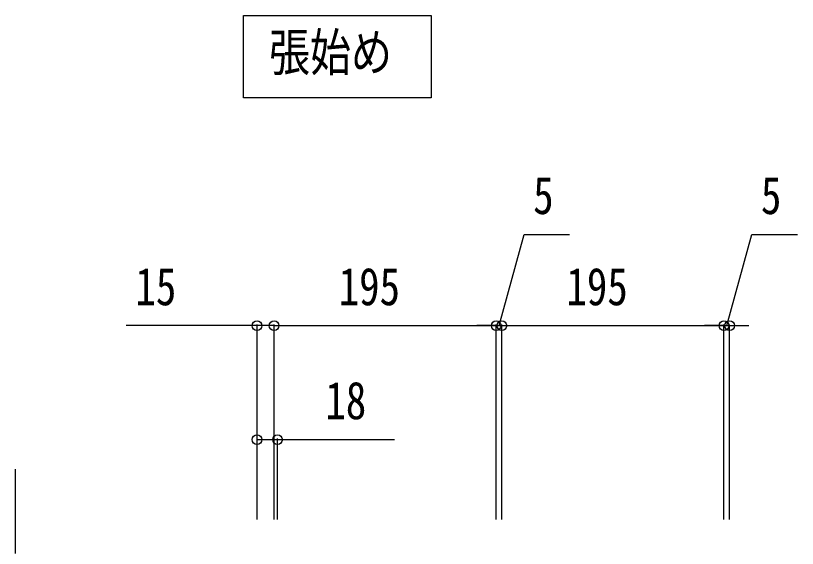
# Model space of a CAD drawing. Units: millimetres, scale not verified. Extents: x -4205 to 4205, y -2970 to 2970.
# Drawn here: x -3205 to -2518, y -527 to -60 of the extents above; entities that cross this region are included whole.
import ezdxf
from ezdxf.enums import TextEntityAlignment as Align

# ---------------------------------------------------------------- set-up
doc = ezdxf.new("R2010")
doc.units = ezdxf.units.MM
doc.header["$LTSCALE"] = 20
doc.layers.add('0-2_USER1', color=3, linetype='Continuous')
doc.layers.add('0-6_YKK_D', color=6, linetype='Continuous')
doc.styles.add('ＭＳ ゴシック', font='')
doc.styles.get('ＭＳ ゴシック').set_extended_font_data('MS Gothic')

msp = doc.modelspace()

# ---------------------------------------------------------------- linework, layer by layer
at = {"layer": '0-2_USER1'}
msp.add_lwpolyline([(-3005, -131.8), (-3005, -59.8), (-2840, -59.8), (-2840, -131.8)], close=True, dxfattribs=at)
at = {"layer": '0-6_YKK_D'}
for p, q in [((-2993, -331.8), (-3107.8, -331.8)), ((-2993, -501.8), (-2993, -330.8)), ((-2978, -331.8), (-2993, -331.8)), ((-2978, -501.8), (-2978, -330.8)), ((-2978, -501.8), (-2978, -330.8)), ((-2978, -331.8), (-2961, -331.8)), ((-2978, -331.8), (-2783, -331.8)), ((-2783, -331.8), (-2800, -331.8)), ((-2783, -501.8), (-2783, -330.8)), ((-2783, -501.8), (-2783, -330.8)), ((-2783, -331.8), (-2778, -331.8)), ((-2783, -331.8), (-2778, -331.8)), ((-2778, -501.8), (-2778, -330.8)), ((-2778, -501.8), (-2778, -330.8)), ((-2778, -331.8), (-2583, -331.8)), ((-2778, -331.8), (-2761, -331.8)), ((-2583, -331.8), (-2600, -331.8)), ((-2583, -501.8), (-2583, -330.8)), ((-2583, -501.8), (-2583, -330.8)), ((-2583, -331.8), (-2578, -331.8)), ((-2583, -331.8), (-2578, -331.8)), ((-2578, -501.8), (-2578, -330.8)), ((-2578, -331.8), (-2561, -331.8)), ((-2993, -501.8), (-2993, -430.8)), ((-2975, -501.8), (-2975, -430.8)), ((-3205, -531.8), (-3205, -457.8))]:
    msp.add_line(p, q, dxfattribs=at)
for points in [[(-2780.5, -331.8), (-2758.5, -251.8), (-2718.5, -251.8)], [(-2580.5, -331.8), (-2558.5, -251.8), (-2518.5, -251.8)], [(-2993, -431.8), (-2975, -431.8), (-2872.2, -431.8)]]:
    msp.add_lwpolyline(points, dxfattribs=at)
for centre in [(-2993, -331.8), (-2978, -331.8), (-2978, -331.8), (-2783, -331.8), (-2783, -331.8), (-2778, -331.8), (-2778, -331.8), (-2583, -331.8), (-2583, -331.8), (-2578, -331.8), (-2993, -431.8), (-2975, -431.8)]:
    msp.add_circle(centre, 4.25, dxfattribs=at)

# ---------------------------------------------------------------- texts
at = {"layer": '0-2_USER1', "style": 'ＭＳ ゴシック', "width": 0.8}
msp.add_text('張始め', height=32.99, dxfattribs=at).set_placement((-2982.5, -118.3), align=Align.BOTTOM_LEFT)
at = {"layer": '0-6_YKK_D', "style": 'ＭＳ ゴシック', "width": 0.8}
for s, p in [('5', (-2750.5, -243.8)), ('5', (-2550.5, -243.8)), ('195', (-2921.3, -323.8)), ('195', (-2721.3, -323.8)), ('15', (-3099.8, -323.8)), ('18', (-2933, -423.8))]:
    msp.add_text(s, height=32.99, dxfattribs=at).set_placement(p, align=Align.BOTTOM_LEFT)

doc.saveas('drawing.dxf')
